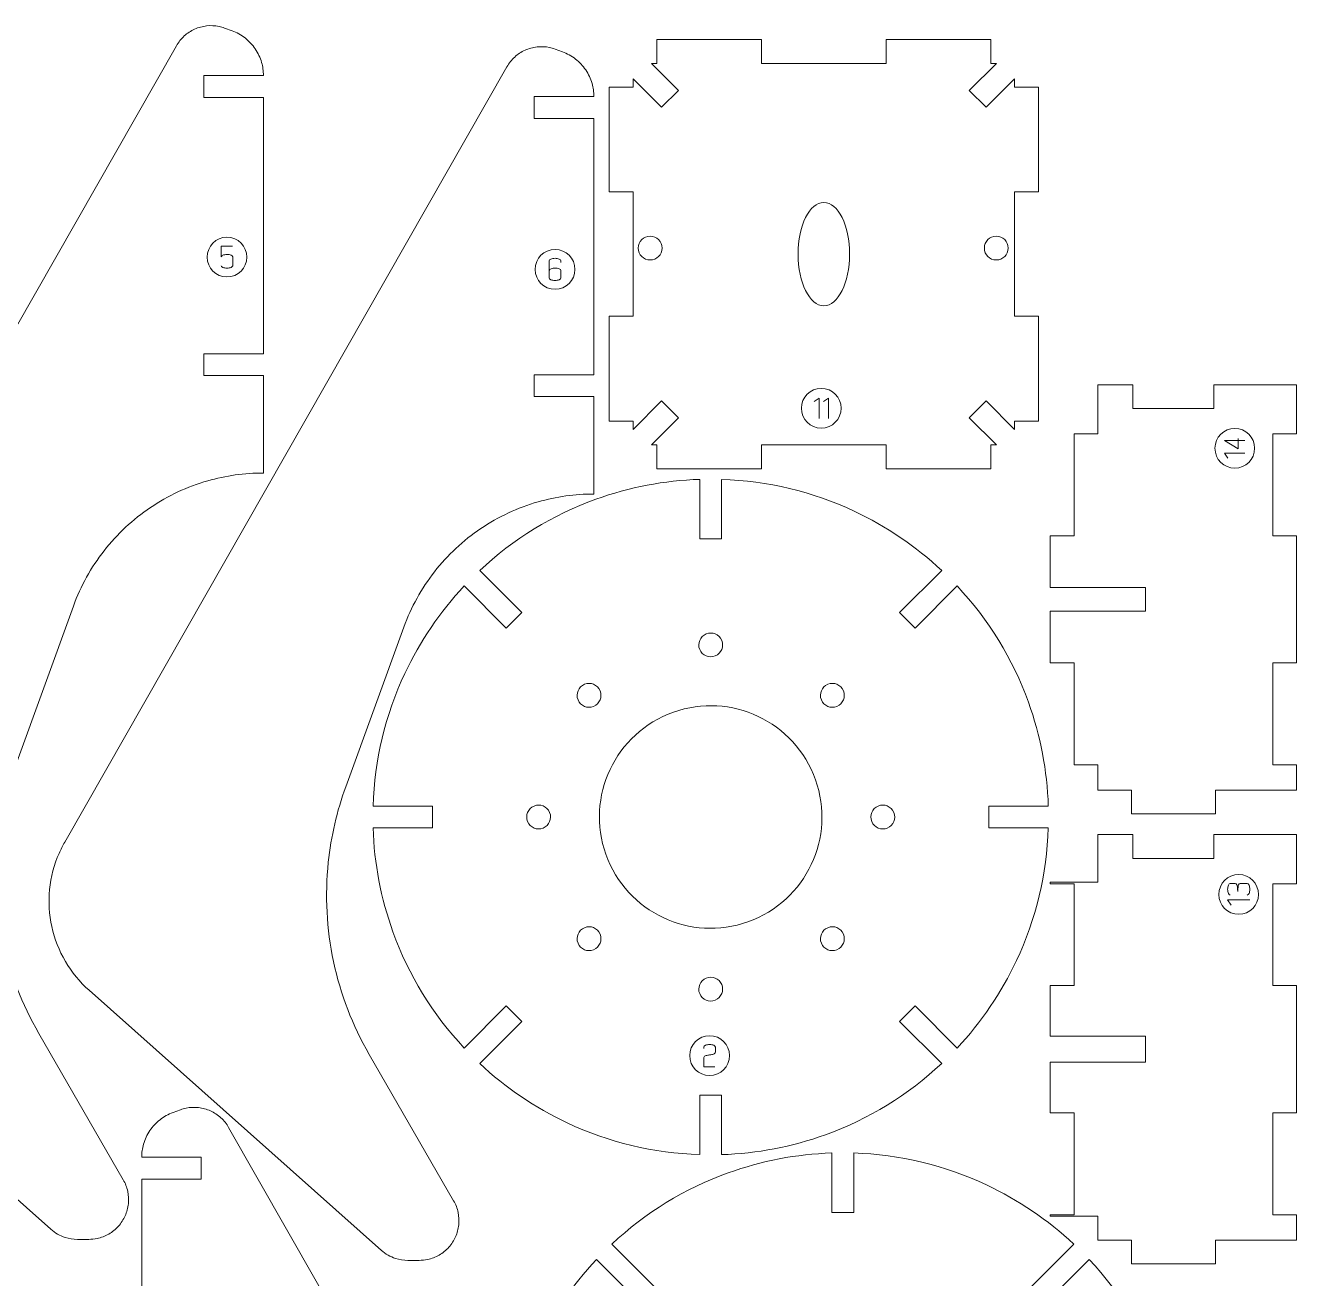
# Model space of a CAD drawing. Header units: inches. Extents: x -185 to 634, y 30 to 850.
# Drawn here: x 181 to 634.4, y 403.6 to 850.5 of the extents above; entities that cross this region are included whole.
import ezdxf

# ---------------------------------------------------------------- set-up
doc = ezdxf.new("R2010")
doc.units = ezdxf.units.IN
doc.header["$MEASUREMENT"] = 0
doc.layers.add('_U+00CD_U+00BC_U+00B2_U+00E3 1', color=7, linetype='Continuous')

msp = doc.modelspace()

# ---------------------------------------------------------------- linework, layer by layer
at = {"layer": '_U+00CD_U+00BC_U+00B2_U+00E3 1', "color": 7, "lineweight": 18, "true_color": 0xffffff}
for points in [[(406.24, 836.95), (406.24, 845.46), (443.59, 845.46), (443.59, 836.95), (487.95, 836.95), (487.95, 845.46), (525.3, 845.46), (525.3, 836.95), (527.29, 836.95), (517.63, 827.3), (523.65, 821.29), (533.8, 831.44), (533.8, 828.45), (542.31, 828.45), (542.31, 791.1), (533.8, 791.1), (533.8, 746.74), (542.31, 746.74), (542.31, 709.39), (533.8, 709.39), (533.8, 706.4), (523.65, 716.56), (517.63, 710.54), (527.29, 700.89), (525.3, 700.89), (525.3, 692.39), (487.95, 692.39), (487.95, 700.89), (443.59, 700.89), (443.59, 692.39), (406.24, 692.39), (406.24, 700.89), (404.25, 700.89), (413.91, 710.54), (407.89, 716.56), (397.74, 706.4), (397.74, 709.39), (389.23, 709.39), (389.23, 746.74), (397.74, 746.74), (397.74, 791.1), (389.23, 791.1), (389.23, 828.45), (397.74, 828.45), (397.74, 831.44), (407.89, 821.29), (413.91, 827.3), (404.25, 836.95), (406.24, 836.95)], [(563.5, 722.35), (575.95, 722.35), (575.95, 713.85), (604.91, 713.85), (604.91, 722.35), (634.37, 722.35), (634.37, 704.85), (625.86, 704.85), (625.86, 668.49), (634.37, 668.49), (634.37, 623.14), (625.86, 623.14), (625.86, 586.78), (634.37, 586.78), (634.37, 577.78), (605.41, 577.78), (605.41, 569.28), (575.46, 569.28), (575.46, 577.78), (563.5, 577.78), (563.5, 586.78), (555, 586.78), (555, 623.14), (546.49, 623.14), (546.49, 641.56), (580.52, 641.56), (580.52, 650.07), (546.49, 650.07), (546.49, 668.49), (555, 668.49), (555, 704.85), (563.5, 704.85), (563.5, 722.35)], [(634.37, 508.03), (625.86, 508.03), (625.86, 544.38), (634.37, 544.38), (634.37, 561.88), (604.91, 561.88), (604.91, 553.38), (575.95, 553.38), (575.95, 561.88), (563.5, 561.88), (563.5, 544.88), (546.49, 544.88), (546.49, 544.38), (555, 544.38), (555, 508.03), (546.49, 508.03), (546.49, 489.96), (580.52, 489.96), (580.52, 480.74), (546.49, 480.74), (546.49, 462.67), (555, 462.67), (555, 426.32), (546.49, 426.32), (546.49, 425.82), (563.5, 425.82), (563.5, 417.32), (575.46, 417.32), (575.46, 408.81), (605.41, 408.81), (605.41, 417.32), (634.37, 417.32), (634.37, 426.32), (625.86, 426.32), (625.86, 462.67), (634.37, 462.67), (634.37, 508.03)]]:
    msp.add_lwpolyline(points, dxfattribs=at)
at = {"layer": '_U+00CD_U+00BC_U+00B2_U+00E3 1', "color": 116, "lineweight": 18, "true_color": 0x008837}
for points in [[(462.3, 716.38), (464.05, 717.59), (464.05, 710.32)], [(465.67, 716.38), (467.42, 717.59), (467.42, 710.32)], [(615.97, 702.49), (613.57, 702.49), (613.57, 703.17)], [(613.57, 702.49), (608.7, 702.49), (613.57, 699.51), (613.57, 702.49)], [(609.91, 696.14), (608.7, 697.89), (615.97, 697.89)], [(611.09, 536.69), (609.78, 538.58), (617.68, 538.58)]]:
    msp.add_lwpolyline(points, dxfattribs=at)
at = {"layer": '_U+00CD_U+00BC_U+00B2_U+00E3 1', "color": 7, "lineweight": 18, "true_color": 0xffffff}
for points, knots in [([(252.06, 849.54), (251.41, 849.77), (250.75, 849.96), (250.08, 850.1), (248.62, 850.4), (247.13, 850.47), (245.65, 850.31), (244.17, 850.14), (242.73, 849.75), (241.38, 849.14), (240.02, 848.52), (238.77, 847.71), (237.67, 846.7), (236.57, 845.7), (235.64, 844.54), (234.9, 843.24), (234.9, 843.24), (77.2, 566.72), (77.2, 566.72), (76.46, 565.42), (75.79, 564.09), (75.19, 562.72), (73.39, 558.62), (72.26, 554.3), (71.82, 549.85), (71.38, 545.4), (71.64, 540.94), (72.6, 536.57), (73.55, 532.2), (75.18, 528.04), (77.44, 524.18), (79.7, 520.32), (82.53, 516.86), (85.87, 513.89), (85.87, 513.89), (190.14, 421.14), (190.14, 421.14), (191.61, 419.83), (193.31, 418.86), (195.18, 418.25), (196.6, 417.79), (198.07, 417.56), (199.56, 417.56), (199.56, 417.56), (203.63, 417.56), (203.63, 417.56), (204.63, 417.56), (205.61, 417.66), (206.58, 417.87), (208.04, 418.17), (209.43, 418.71), (210.72, 419.45), (212.01, 420.2), (213.17, 421.14), (214.17, 422.24), (215.16, 423.35), (215.98, 424.6), (216.58, 425.96), (217.19, 427.33), (217.57, 428.76), (217.73, 430.25), (217.89, 431.73), (217.81, 433.22), (217.5, 434.68), (217.19, 436.13), (216.65, 437.52), (215.91, 438.82), (215.91, 438.82), (185.78, 491), (185.78, 491), (179.82, 501.33), (175.54, 512.46), (173.06, 524.12), (170.59, 535.78), (169.96, 547.69), (171.21, 559.55), (172.18, 568.75), (174.26, 577.78), (177.43, 586.48), (177.43, 586.48), (198.15, 643.41), (198.15, 643.41), (200.74, 650.53), (204.42, 657.16), (209.08, 663.14), (213.75, 669.11), (219.3, 674.29), (225.59, 678.53), (231.87, 682.77), (238.74, 685.97), (246.03, 688.06), (252.51, 689.92), (259.18, 690.85), (265.91, 690.85), (265.91, 690.85), (265.91, 725.58), (265.91, 725.58), (265.91, 725.58), (244.65, 725.58), (244.65, 725.58), (244.65, 725.58), (244.65, 733.37), (244.65, 733.37), (244.65, 733.37), (265.91, 733.37), (265.91, 733.37), (265.91, 733.37), (265.91, 824.79), (265.91, 824.79), (265.91, 824.79), (244.65, 824.79), (244.65, 824.79), (244.65, 824.79), (244.65, 832.59), (244.65, 832.59), (244.65, 832.59), (265.91, 832.59), (265.91, 832.59), (265.91, 834.18), (265.69, 835.75), (265.25, 837.28), (264.76, 838.99), (264, 840.62), (263, 842.1), (262, 843.58), (260.78, 844.89), (259.37, 845.99), (257.96, 847.09), (256.4, 847.96), (254.72, 848.57), (254.72, 848.57), (252.06, 849.54), (252.06, 849.54)], [0, 0, 0, 0, 1, 1, 1, 2, 2, 2, 3, 3, 3, 4, 4, 4, 5, 5, 5, 6, 6, 6, 7, 7, 7, 8, 8, 8, 9, 9, 9, 10, 10, 10, 11, 11, 11, 12, 12, 12, 13, 13, 13, 14, 14, 14, 15, 15, 15, 16, 16, 16, 17, 17, 17, 18, 18, 18, 19, 19, 19, 20, 20, 20, 21, 21, 21, 22, 22, 22, 23, 23, 23, 24, 24, 24, 25, 25, 25, 26, 26, 26, 27, 27, 27, 28, 28, 28, 29, 29, 29, 30, 30, 30, 31, 31, 31, 32, 32, 32, 33, 33, 33, 34, 34, 34, 35, 35, 35, 36, 36, 36, 37, 37, 37, 38, 38, 38, 39, 39, 39, 40, 40, 40, 41, 41, 41, 42, 42, 42, 43, 43, 43, 44, 44, 44, 44]), ([(369.9, 842.04), (369.25, 842.28), (368.59, 842.46), (367.92, 842.6), (366.46, 842.91), (364.97, 842.98), (363.49, 842.81), (362.01, 842.65), (360.57, 842.25), (359.22, 841.64), (357.86, 841.03), (356.61, 840.21), (355.51, 839.21), (354.41, 838.2), (353.48, 837.04), (352.74, 835.75), (352.74, 835.75), (195.04, 559.23), (195.04, 559.23), (194.3, 557.93), (193.63, 556.59), (193.03, 555.22), (191.23, 551.13), (190.1, 546.8), (189.66, 542.35), (189.22, 537.9), (189.48, 533.44), (190.44, 529.07), (191.39, 524.7), (193.02, 520.54), (195.28, 516.68), (197.54, 512.82), (200.37, 509.37), (203.71, 506.39), (203.71, 506.39), (307.98, 413.64), (307.98, 413.64), (309.45, 412.34), (311.15, 411.36), (313.02, 410.75), (314.44, 410.29), (315.91, 410.06), (317.4, 410.06), (317.4, 410.06), (321.47, 410.06), (321.47, 410.06), (322.47, 410.06), (323.45, 410.16), (324.42, 410.37), (325.88, 410.68), (327.27, 411.21), (328.56, 411.96), (329.85, 412.7), (331.01, 413.64), (332.01, 414.75), (333, 415.86), (333.82, 417.11), (334.42, 418.47), (335.03, 419.83), (335.41, 421.27), (335.57, 422.75), (335.73, 424.23), (335.65, 425.72), (335.34, 427.18), (335.03, 428.64), (334.49, 430.03), (333.75, 431.32), (333.75, 431.32), (303.62, 483.51), (303.62, 483.51), (297.66, 493.83), (293.38, 504.96), (290.91, 516.62), (288.43, 528.29), (287.8, 540.19), (289.05, 552.05), (290.02, 561.26), (292.1, 570.28), (295.27, 578.98), (295.27, 578.98), (315.99, 635.91), (315.99, 635.91), (318.58, 643.03), (322.26, 649.67), (326.92, 655.64), (331.59, 661.62), (337.14, 666.79), (343.43, 671.03), (349.71, 675.27), (356.58, 678.47), (363.87, 680.57), (370.35, 682.42), (377.02, 683.36), (383.75, 683.36), (383.75, 683.36), (383.75, 718.08), (383.75, 718.08), (383.75, 718.08), (362.49, 718.08), (362.49, 718.08), (362.49, 718.08), (362.49, 725.88), (362.49, 725.88), (362.49, 725.88), (383.75, 725.88), (383.75, 725.88), (383.75, 725.88), (383.75, 817.3), (383.75, 817.3), (383.75, 817.3), (362.49, 817.3), (362.49, 817.3), (362.49, 817.3), (362.49, 825.09), (362.49, 825.09), (362.49, 825.09), (383.75, 825.09), (383.75, 825.09), (383.75, 826.68), (383.53, 828.25), (383.09, 829.78), (382.6, 831.5), (381.84, 833.12), (380.84, 834.6), (379.84, 836.08), (378.62, 837.39), (377.21, 838.49), (375.81, 839.59), (374.24, 840.46), (372.56, 841.07), (372.56, 841.07), (369.9, 842.04), (369.9, 842.04)], [0, 0, 0, 0, 1, 1, 1, 2, 2, 2, 3, 3, 3, 4, 4, 4, 5, 5, 5, 6, 6, 6, 7, 7, 7, 8, 8, 8, 9, 9, 9, 10, 10, 10, 11, 11, 11, 12, 12, 12, 13, 13, 13, 14, 14, 14, 15, 15, 15, 16, 16, 16, 17, 17, 17, 18, 18, 18, 19, 19, 19, 20, 20, 20, 21, 21, 21, 22, 22, 22, 23, 23, 23, 24, 24, 24, 25, 25, 25, 26, 26, 26, 27, 27, 27, 28, 28, 28, 29, 29, 29, 30, 30, 30, 31, 31, 31, 32, 32, 32, 33, 33, 33, 34, 34, 34, 35, 35, 35, 36, 36, 36, 37, 37, 37, 38, 38, 38, 39, 39, 39, 40, 40, 40, 41, 41, 41, 42, 42, 42, 43, 43, 43, 44, 44, 44, 44]), ([(456.56, 768.92), (456.56, 779.1), (460.68, 787.35), (465.77, 787.35), (470.86, 787.35), (474.98, 779.1), (474.98, 768.92), (474.98, 758.75), (470.86, 750.5), (465.77, 750.5), (460.68, 750.5), (456.56, 758.75), (456.56, 768.92)], [0, 0, 0, 0, 1, 1, 1, 2, 2, 2, 3, 3, 3, 4, 4, 4, 4]), ([(399.58, 771.08), (399.58, 773.42), (401.48, 775.33), (403.83, 775.33), (406.18, 775.33), (408.09, 773.42), (408.09, 771.08), (408.09, 768.73), (406.18, 766.82), (403.83, 766.82), (401.48, 766.82), (399.58, 768.73), (399.58, 771.08)], [0, 0, 0, 0, 1, 1, 1, 2, 2, 2, 3, 3, 3, 4, 4, 4, 4]), ([(523.03, 771.08), (523.03, 773.42), (524.93, 775.33), (527.28, 775.33), (529.63, 775.33), (531.53, 773.42), (531.53, 771.08), (531.53, 768.73), (529.63, 766.82), (527.28, 766.82), (524.93, 766.82), (523.03, 768.73), (523.03, 771.08)], [0, 0, 0, 0, 1, 1, 1, 2, 2, 2, 3, 3, 3, 4, 4, 4, 4]), ([(305.01, 564.28), (305.41, 551.62), (307.8, 539.17), (312.1, 527.26), (317.69, 511.8), (326.27, 497.78), (337.52, 485.79), (337.52, 485.79), (352.5, 500.78), (352.5, 500.78), (352.5, 500.78), (358.02, 495.26), (358.02, 495.26), (358.02, 495.26), (343.03, 480.28), (343.03, 480.28), (352.27, 471.61), (362.76, 464.5), (374.22, 459.12), (389.1, 452.13), (405.09, 448.3), (421.52, 447.77), (421.52, 447.77), (421.52, 468.96), (421.52, 468.96), (421.52, 468.96), (429.31, 468.96), (429.31, 468.96), (429.31, 468.96), (429.31, 447.77), (429.31, 447.77), (441.97, 448.18), (454.41, 450.56), (466.33, 454.86), (481.79, 460.45), (495.81, 469.03), (507.8, 480.28), (507.8, 480.28), (492.81, 495.26), (492.81, 495.26), (492.81, 495.26), (498.32, 500.78), (498.32, 500.78), (498.32, 500.78), (513.31, 485.79), (513.31, 485.79), (521.98, 495.03), (529.09, 505.52), (534.47, 516.98), (541.45, 531.86), (545.29, 547.85), (545.82, 564.28), (545.82, 564.28), (524.63, 564.28), (524.63, 564.28), (524.63, 564.28), (524.63, 572.07), (524.63, 572.07), (524.63, 572.07), (545.82, 572.07), (545.82, 572.07), (545.41, 584.73), (543.03, 597.18), (538.73, 609.09), (533.14, 624.55), (524.55, 638.57), (513.31, 650.56), (513.31, 650.56), (498.32, 635.57), (498.32, 635.57), (498.32, 635.57), (492.81, 641.08), (492.81, 641.08), (492.81, 641.08), (507.8, 656.07), (507.8, 656.07), (498.56, 664.74), (488.07, 671.85), (476.61, 677.23), (461.73, 684.21), (445.74, 688.05), (429.31, 688.58), (429.31, 688.58), (429.31, 667.39), (429.31, 667.39), (429.31, 667.39), (421.52, 667.39), (421.52, 667.39), (421.52, 667.39), (421.52, 688.58), (421.52, 688.58), (408.86, 688.17), (396.41, 685.79), (384.5, 681.49), (369.04, 675.9), (355.02, 667.31), (343.03, 656.07), (343.03, 656.07), (358.02, 641.08), (358.02, 641.08), (358.02, 641.08), (352.5, 635.57), (352.5, 635.57), (352.5, 635.57), (337.52, 650.56), (337.52, 650.56), (328.85, 641.32), (321.74, 630.83), (316.36, 619.37), (309.37, 604.49), (305.54, 588.5), (305.01, 572.07), (305.01, 572.07), (326.2, 572.07), (326.2, 572.07), (326.2, 572.07), (326.2, 564.28), (326.2, 564.28), (326.2, 564.28), (305.01, 564.28), (305.01, 564.28)], [0, 0, 0, 0, 1, 1, 1, 2, 2, 2, 3, 3, 3, 4, 4, 4, 5, 5, 5, 6, 6, 6, 7, 7, 7, 8, 8, 8, 9, 9, 9, 10, 10, 10, 11, 11, 11, 12, 12, 12, 13, 13, 13, 14, 14, 14, 15, 15, 15, 16, 16, 16, 17, 17, 17, 18, 18, 18, 19, 19, 19, 20, 20, 20, 21, 21, 21, 22, 22, 22, 23, 23, 23, 24, 24, 24, 25, 25, 25, 26, 26, 26, 27, 27, 27, 28, 28, 28, 29, 29, 29, 30, 30, 30, 31, 31, 31, 32, 32, 32, 33, 33, 33, 34, 34, 34, 35, 35, 35, 36, 36, 36, 37, 37, 37, 38, 38, 38, 39, 39, 39, 40, 40, 40, 40]), ([(421.49, 627.91), (420.59, 630.08), (421.62, 632.57), (423.79, 633.47), (425.96, 634.37), (428.44, 633.34), (429.34, 631.17), (430.24, 629), (429.21, 626.51), (427.04, 625.61), (424.87, 624.71), (422.38, 625.74), (421.49, 627.91)], [0, 0, 0, 0, 1, 1, 1, 2, 2, 2, 3, 3, 3, 4, 4, 4, 4]), ([(378.1, 609.94), (377.2, 612.11), (378.23, 614.6), (380.4, 615.49), (382.57, 616.39), (385.05, 615.36), (385.95, 613.19), (386.85, 611.02), (385.82, 608.54), (383.65, 607.64), (381.48, 606.74), (378.99, 607.77), (378.1, 609.94)], [0, 0, 0, 0, 1, 1, 1, 2, 2, 2, 3, 3, 3, 4, 4, 4, 4]), ([(388.75, 552.99), (380.36, 573.24), (389.98, 596.45), (410.23, 604.84), (430.48, 613.23), (453.69, 603.61), (462.08, 583.36), (470.47, 563.11), (460.85, 539.9), (440.6, 531.51), (420.35, 523.12), (397.14, 532.74), (388.75, 552.99)], [0, 0, 0, 0, 1, 1, 1, 2, 2, 2, 3, 3, 3, 4, 4, 4, 4]), ([(464.88, 609.94), (463.98, 612.11), (465.01, 614.6), (467.18, 615.49), (469.35, 616.39), (471.83, 615.36), (472.73, 613.19), (473.63, 611.02), (472.6, 608.54), (470.43, 607.64), (468.26, 606.74), (465.78, 607.77), (464.88, 609.94)], [0, 0, 0, 0, 1, 1, 1, 2, 2, 2, 3, 3, 3, 4, 4, 4, 4]), ([(360.12, 566.55), (359.22, 568.72), (360.25, 571.2), (362.42, 572.1), (364.59, 573), (367.08, 571.97), (367.98, 569.8), (368.88, 567.63), (367.85, 565.15), (365.68, 564.25), (363.51, 563.35), (361.02, 564.38), (360.12, 566.55)], [0, 0, 0, 0, 1, 1, 1, 2, 2, 2, 3, 3, 3, 4, 4, 4, 4]), ([(482.85, 566.55), (481.95, 568.72), (482.98, 571.2), (485.15, 572.1), (487.32, 573), (489.81, 571.97), (490.71, 569.8), (491.61, 567.63), (490.58, 565.15), (488.41, 564.25), (486.24, 563.35), (483.75, 564.38), (482.85, 566.55)], [0, 0, 0, 0, 1, 1, 1, 2, 2, 2, 3, 3, 3, 4, 4, 4, 4]), ([(378.1, 523.16), (377.2, 525.33), (378.23, 527.81), (380.4, 528.71), (382.57, 529.61), (385.05, 528.58), (385.95, 526.41), (386.85, 524.24), (385.82, 521.75), (383.65, 520.86), (381.48, 519.96), (378.99, 520.99), (378.1, 523.16)], [0, 0, 0, 0, 1, 1, 1, 2, 2, 2, 3, 3, 3, 4, 4, 4, 4]), ([(464.88, 523.16), (463.98, 525.33), (465.01, 527.81), (467.18, 528.71), (469.35, 529.61), (471.84, 528.58), (472.73, 526.41), (473.63, 524.24), (472.6, 521.75), (470.43, 520.86), (468.26, 519.96), (465.78, 520.99), (464.88, 523.16)], [0, 0, 0, 0, 1, 1, 1, 2, 2, 2, 3, 3, 3, 4, 4, 4, 4]), ([(421.49, 505.18), (420.59, 507.35), (421.62, 509.84), (423.79, 510.74), (425.96, 511.64), (428.44, 510.61), (429.34, 508.44), (430.24, 506.27), (429.21, 503.78), (427.04, 502.88), (424.87, 501.98), (422.38, 503.01), (421.49, 505.18)], [0, 0, 0, 0, 1, 1, 1, 2, 2, 2, 3, 3, 3, 4, 4, 4, 4]), ([(112.21, 465.37), (112.85, 465.61), (113.51, 465.79), (114.18, 465.93), (115.64, 466.24), (117.13, 466.31), (118.61, 466.14), (120.09, 465.98), (121.53, 465.59), (122.89, 464.97), (124.25, 464.36), (125.49, 463.54), (126.59, 462.54), (127.7, 461.53), (128.63, 460.37), (129.37, 459.08), (129.37, 459.08), (287.06, 182.56), (287.06, 182.56), (287.8, 181.26), (288.48, 179.92), (289.08, 178.55), (290.87, 174.46), (292, 170.13), (292.44, 165.68), (292.88, 161.23), (292.62, 156.77), (291.66, 152.4), (290.71, 148.04), (289.08, 143.87), (286.82, 140.01), (284.56, 136.15), (281.73, 132.7), (278.39, 129.72), (278.39, 129.72), (174.12, 36.97), (174.12, 36.97), (172.66, 35.67), (170.95, 34.69), (169.08, 34.08), (167.67, 33.62), (166.19, 33.39), (164.7, 33.39), (164.7, 33.39), (160.63, 33.39), (160.63, 33.39), (159.64, 33.39), (158.65, 33.49), (157.68, 33.7), (156.22, 34.01), (154.83, 34.54), (153.54, 35.29), (152.25, 36.03), (151.09, 36.97), (150.1, 38.08), (149.1, 39.19), (148.29, 40.44), (147.68, 41.8), (147.07, 43.16), (146.69, 44.6), (146.53, 46.08), (146.38, 47.56), (146.46, 49.05), (146.77, 50.51), (147.08, 51.97), (147.61, 53.36), (148.35, 54.65), (148.35, 54.65), (178.48, 106.84), (178.48, 106.84), (184.45, 117.16), (188.72, 128.29), (191.2, 139.96), (193.68, 151.62), (194.3, 163.52), (193.05, 175.38), (192.09, 184.59), (190, 193.61), (186.84, 202.31), (186.84, 202.31), (166.12, 259.24), (166.12, 259.24), (163.52, 266.37), (159.85, 273), (155.18, 278.97), (150.51, 284.95), (144.96, 290.12), (138.68, 294.36), (132.39, 298.6), (125.52, 301.81), (118.23, 303.9), (111.76, 305.75), (105.09, 306.69), (98.35, 306.69), (98.35, 306.69), (98.35, 341.41), (98.35, 341.41), (98.35, 341.41), (119.61, 341.41), (119.61, 341.41), (119.61, 341.41), (119.61, 349.21), (119.61, 349.21), (119.61, 349.21), (98.35, 349.21), (98.35, 349.21), (98.35, 349.21), (98.35, 440.63), (98.35, 440.63), (98.35, 440.63), (119.61, 440.63), (119.61, 440.63), (119.61, 440.63), (119.61, 448.42), (119.61, 448.42), (119.61, 448.42), (98.35, 448.42), (98.35, 448.42), (98.35, 450.01), (98.57, 451.58), (99.01, 453.11), (99.5, 454.83), (100.26, 456.45), (101.26, 457.93), (102.26, 459.42), (103.48, 460.72), (104.89, 461.82), (106.3, 462.93), (107.86, 463.79), (109.54, 464.4), (109.54, 464.4), (112.21, 465.37), (112.21, 465.37)], [0, 0, 0, 0, 1, 1, 1, 2, 2, 2, 3, 3, 3, 4, 4, 4, 5, 5, 5, 6, 6, 6, 7, 7, 7, 8, 8, 8, 9, 9, 9, 10, 10, 10, 11, 11, 11, 12, 12, 12, 13, 13, 13, 14, 14, 14, 15, 15, 15, 16, 16, 16, 17, 17, 17, 18, 18, 18, 19, 19, 19, 20, 20, 20, 21, 21, 21, 22, 22, 22, 23, 23, 23, 24, 24, 24, 25, 25, 25, 26, 26, 26, 27, 27, 27, 28, 28, 28, 29, 29, 29, 30, 30, 30, 31, 31, 31, 32, 32, 32, 33, 33, 33, 34, 34, 34, 35, 35, 35, 36, 36, 36, 37, 37, 37, 38, 38, 38, 39, 39, 39, 40, 40, 40, 41, 41, 41, 42, 42, 42, 43, 43, 43, 44, 44, 44, 44]), ([(236.34, 463.78), (236.99, 464.01), (237.65, 464.2), (238.32, 464.34), (239.78, 464.64), (241.27, 464.71), (242.75, 464.54), (244.23, 464.38), (245.67, 463.99), (247.03, 463.37), (248.38, 462.76), (249.63, 461.94), (250.73, 460.94), (251.83, 459.94), (252.77, 458.77), (253.5, 457.48), (253.5, 457.48), (411.2, 180.96), (411.2, 180.96), (411.94, 179.66), (412.61, 178.32), (413.21, 176.96), (415.01, 172.86), (416.14, 168.53), (416.58, 164.08), (417.02, 159.64), (416.76, 155.17), (415.8, 150.8), (414.85, 146.44), (413.22, 142.27), (410.96, 138.41), (408.7, 134.56), (405.87, 131.1), (402.53, 128.13), (402.53, 128.13), (298.26, 35.38), (298.26, 35.38), (296.79, 34.07), (295.09, 33.09), (293.22, 32.49), (291.8, 32.02), (290.33, 31.79), (288.84, 31.79), (288.84, 31.79), (284.77, 31.79), (284.77, 31.79), (283.78, 31.79), (282.79, 31.9), (281.82, 32.1), (280.36, 32.41), (278.97, 32.95), (277.68, 33.69), (276.39, 34.44), (275.23, 35.37), (274.23, 36.48), (273.24, 37.59), (272.43, 38.84), (271.82, 40.2), (271.21, 41.56), (270.83, 43), (270.67, 44.48), (270.52, 45.97), (270.59, 47.45), (270.9, 48.91), (271.21, 50.37), (271.75, 51.76), (272.49, 53.05), (272.49, 53.05), (302.62, 105.24), (302.62, 105.24), (308.58, 115.56), (312.86, 126.69), (315.34, 138.36), (317.81, 150.02), (318.44, 161.93), (317.19, 173.78), (316.22, 182.99), (314.14, 192.01), (310.98, 200.71), (310.98, 200.71), (290.25, 257.64), (290.25, 257.64), (287.66, 264.77), (283.99, 271.4), (279.32, 277.37), (274.65, 283.35), (269.1, 288.52), (262.82, 292.76), (256.53, 297), (249.66, 300.21), (242.37, 302.3), (235.89, 304.15), (229.22, 305.09), (222.49, 305.09), (222.49, 305.09), (222.49, 339.82), (222.49, 339.82), (222.49, 339.82), (243.75, 339.82), (243.75, 339.82), (243.75, 339.82), (243.75, 347.61), (243.75, 347.61), (243.75, 347.61), (222.49, 347.61), (222.49, 347.61), (222.49, 347.61), (222.49, 439.03), (222.49, 439.03), (222.49, 439.03), (243.75, 439.03), (243.75, 439.03), (243.75, 439.03), (243.75, 446.82), (243.75, 446.82), (243.75, 446.82), (222.49, 446.82), (222.49, 446.82), (222.49, 448.41), (222.71, 449.98), (223.15, 451.51), (223.64, 453.23), (224.4, 454.85), (225.4, 456.33), (226.4, 457.82), (227.62, 459.12), (229.03, 460.23), (230.44, 461.33), (232, 462.19), (233.68, 462.81), (233.68, 462.81), (236.34, 463.78), (236.34, 463.78)], [0, 0, 0, 0, 1, 1, 1, 2, 2, 2, 3, 3, 3, 4, 4, 4, 5, 5, 5, 6, 6, 6, 7, 7, 7, 8, 8, 8, 9, 9, 9, 10, 10, 10, 11, 11, 11, 12, 12, 12, 13, 13, 13, 14, 14, 14, 15, 15, 15, 16, 16, 16, 17, 17, 17, 18, 18, 18, 19, 19, 19, 20, 20, 20, 21, 21, 21, 22, 22, 22, 23, 23, 23, 24, 24, 24, 25, 25, 25, 26, 26, 26, 27, 27, 27, 28, 28, 28, 29, 29, 29, 30, 30, 30, 31, 31, 31, 32, 32, 32, 33, 33, 33, 34, 34, 34, 35, 35, 35, 36, 36, 36, 37, 37, 37, 38, 38, 38, 39, 39, 39, 40, 40, 40, 41, 41, 41, 42, 42, 42, 43, 43, 43, 44, 44, 44, 44]), ([(352.13, 324.05), (352.54, 311.39), (354.92, 298.95), (359.22, 287.03), (364.81, 271.57), (373.4, 257.56), (384.64, 245.56), (384.64, 245.56), (399.63, 260.55), (399.63, 260.55), (399.63, 260.55), (405.14, 255.04), (405.14, 255.04), (405.14, 255.04), (390.15, 240.05), (390.15, 240.05), (399.39, 231.39), (409.88, 224.28), (421.34, 218.89), (436.22, 211.91), (452.21, 208.07), (468.64, 207.54), (468.64, 207.54), (468.64, 228.74), (468.64, 228.74), (468.64, 228.74), (476.43, 228.74), (476.43, 228.74), (476.43, 228.74), (476.43, 207.54), (476.43, 207.54), (489.09, 207.95), (501.54, 210.33), (513.45, 214.64), (528.91, 220.22), (542.93, 228.81), (554.92, 240.05), (554.92, 240.05), (539.93, 255.04), (539.93, 255.04), (539.93, 255.04), (545.45, 260.55), (545.45, 260.55), (545.45, 260.55), (560.43, 245.56), (560.43, 245.56), (569.1, 254.8), (576.21, 265.29), (581.59, 276.76), (588.58, 291.64), (592.41, 307.62), (592.94, 324.05), (592.94, 324.05), (571.75, 324.05), (571.75, 324.05), (571.75, 324.05), (571.75, 331.85), (571.75, 331.85), (571.75, 331.85), (592.94, 331.85), (592.94, 331.85), (592.53, 344.51), (590.15, 356.95), (585.85, 368.86), (580.26, 384.33), (571.68, 398.34), (560.43, 410.33), (560.43, 410.33), (545.45, 395.35), (545.45, 395.35), (545.45, 395.35), (539.93, 400.86), (539.93, 400.86), (539.93, 400.86), (554.92, 415.85), (554.92, 415.85), (545.68, 424.51), (535.19, 431.62), (523.73, 437), (508.85, 443.99), (492.86, 447.83), (476.43, 448.36), (476.43, 448.36), (476.43, 427.16), (476.43, 427.16), (476.43, 427.16), (468.64, 427.16), (468.64, 427.16), (468.64, 427.16), (468.64, 448.36), (468.64, 448.36), (455.98, 447.95), (443.53, 445.56), (431.62, 441.26), (416.16, 435.68), (402.14, 427.09), (390.15, 415.85), (390.15, 415.85), (405.14, 400.86), (405.14, 400.86), (405.14, 400.86), (399.63, 395.35), (399.63, 395.35), (399.63, 395.35), (384.64, 410.33), (384.64, 410.33), (375.97, 401.09), (368.86, 390.61), (363.48, 379.14), (356.5, 364.26), (352.66, 348.28), (352.13, 331.85), (352.13, 331.85), (373.32, 331.85), (373.32, 331.85), (373.32, 331.85), (373.32, 324.05), (373.32, 324.05), (373.32, 324.05), (352.13, 324.05), (352.13, 324.05)], [0, 0, 0, 0, 1, 1, 1, 2, 2, 2, 3, 3, 3, 4, 4, 4, 5, 5, 5, 6, 6, 6, 7, 7, 7, 8, 8, 8, 9, 9, 9, 10, 10, 10, 11, 11, 11, 12, 12, 12, 13, 13, 13, 14, 14, 14, 15, 15, 15, 16, 16, 16, 17, 17, 17, 18, 18, 18, 19, 19, 19, 20, 20, 20, 21, 21, 21, 22, 22, 22, 23, 23, 23, 24, 24, 24, 25, 25, 25, 26, 26, 26, 27, 27, 27, 28, 28, 28, 29, 29, 29, 30, 30, 30, 31, 31, 31, 32, 32, 32, 33, 33, 33, 34, 34, 34, 35, 35, 35, 36, 36, 36, 37, 37, 37, 38, 38, 38, 39, 39, 39, 40, 40, 40, 40])]:
    msp.add_open_spline(points, degree=3, knots=knots, dxfattribs=at)
at = {"layer": '_U+00CD_U+00BC_U+00B2_U+00E3 1', "color": 116, "lineweight": 18, "true_color": 0x008837}
for points, knots in [([(252.9, 774.93), (256.82, 774.93), (259.99, 771.76), (259.99, 767.85), (259.99, 763.93), (256.82, 760.76), (252.9, 760.76), (248.99, 760.76), (245.82, 763.93), (245.82, 767.85), (245.82, 771.76), (248.99, 774.93), (252.9, 774.93)], [0, 0, 0, 0, 1, 1, 1, 2, 2, 2, 3, 3, 3, 4, 4, 4, 4]), ([(250.85, 764.78), (250.85, 764.54), (251.04, 764.33), (251.43, 764.16), (251.83, 763.99), (252.32, 763.9), (252.9, 763.9), (253.49, 763.9), (253.98, 763.99), (254.37, 764.16), (254.76, 764.33), (254.96, 764.54), (254.96, 764.78), (254.96, 764.78), (254.96, 767.92), (254.96, 767.92), (254.96, 768.16), (254.76, 768.37), (254.37, 768.54), (253.98, 768.71), (253.49, 768.8), (252.9, 768.8), (252.37, 768.75), (251.96, 768.69), (251.67, 768.61), (251.38, 768.54), (251.11, 768.3), (250.85, 767.92), (250.85, 767.92), (250.85, 771.79), (250.85, 771.79), (250.85, 771.79), (254.82, 771.79), (254.82, 771.79)], [0, 0, 0, 0, 1, 1, 1, 2, 2, 2, 3, 3, 3, 4, 4, 4, 5, 5, 5, 6, 6, 6, 7, 7, 7, 8, 8, 8, 9, 9, 9, 10, 10, 10, 11, 11, 11, 11]), ([(369.9, 756.39), (373.8, 756.39), (376.99, 759.57), (376.99, 763.47), (376.99, 767.38), (373.8, 770.56), (369.9, 770.56), (366, 770.56), (362.81, 767.38), (362.81, 763.47), (362.81, 759.57), (366, 756.39), (369.9, 756.39)], [0, 0, 0, 0, 1, 1, 1, 2, 2, 2, 3, 3, 3, 4, 4, 4, 4]), ([(367.84, 763.07), (367.84, 763.07), (367.84, 766.54), (367.84, 766.54), (367.84, 766.78), (368.04, 766.99), (368.43, 767.16), (368.82, 767.33), (369.31, 767.42), (369.9, 767.42), (370.49, 767.42), (370.98, 767.33), (371.37, 767.16), (371.76, 766.99), (371.96, 766.78), (371.96, 766.54), (371.96, 766.54), (371.96, 765.9), (371.96, 765.9)], [0, 0, 0, 0, 1, 1, 1, 2, 2, 2, 3, 3, 3, 4, 4, 4, 5, 5, 5, 6, 6, 6, 6]), ([(367.84, 760.41), (367.84, 760.17), (368.04, 759.96), (368.43, 759.79), (368.82, 759.62), (369.31, 759.53), (369.9, 759.53), (370.49, 759.53), (370.98, 759.62), (371.37, 759.79), (371.76, 759.96), (371.96, 760.17), (371.96, 760.41), (371.96, 760.41), (371.96, 763.07), (371.96, 763.07), (371.96, 763.32), (371.76, 763.52), (371.37, 763.7), (370.98, 763.87), (370.49, 763.95), (369.9, 763.95), (369.48, 763.95), (369.03, 763.86), (368.56, 763.68), (368.08, 763.51), (367.84, 763.3), (367.84, 763.07), (367.84, 763.07), (367.84, 760.41), (367.84, 760.41)], [0, 0, 0, 0, 1, 1, 1, 2, 2, 2, 3, 3, 3, 4, 4, 4, 5, 5, 5, 6, 6, 6, 7, 7, 7, 8, 8, 8, 9, 9, 9, 10, 10, 10, 10]), ([(457.77, 713.96), (457.77, 717.87), (460.94, 721.04), (464.86, 721.04), (468.77, 721.04), (471.94, 717.87), (471.94, 713.96), (471.94, 710.04), (468.77, 706.87), (464.86, 706.87), (460.94, 706.87), (457.77, 710.04), (457.77, 713.96)], [0, 0, 0, 0, 1, 1, 1, 2, 2, 2, 3, 3, 3, 4, 4, 4, 4]), ([(612.34, 692.57), (608.42, 692.57), (605.25, 695.75), (605.25, 699.66), (605.25, 703.57), (608.42, 706.75), (612.34, 706.75), (616.25, 706.75), (619.42, 703.57), (619.42, 699.66), (619.42, 695.75), (616.25, 692.57), (612.34, 692.57)], [0, 0, 0, 0, 1, 1, 1, 2, 2, 2, 3, 3, 3, 4, 4, 4, 4]), ([(620.81, 540.57), (620.81, 544.48), (617.63, 547.66), (613.73, 547.66), (609.82, 547.66), (606.64, 544.48), (606.64, 540.57), (606.64, 536.67), (609.82, 533.49), (613.73, 533.49), (617.63, 533.49), (620.81, 536.67), (620.81, 540.57)], [0, 0, 0, 0, 1, 1, 1, 2, 2, 2, 3, 3, 3, 4, 4, 4, 4]), ([(616.8, 540.34), (617.04, 540.34), (617.25, 540.54), (617.42, 540.93), (617.59, 541.32), (617.68, 541.81), (617.68, 542.4), (617.68, 542.99), (617.59, 543.48), (617.42, 543.87), (617.25, 544.26), (617.04, 544.46), (616.8, 544.46), (616.8, 544.46), (614.22, 544.46), (614.22, 544.46), (614.02, 544.46), (613.84, 544.32), (613.69, 544.03), (613.54, 543.75), (613.43, 542.93), (613.38, 541.55), (613.3, 542.92), (613.2, 543.74), (613.08, 544.01), (612.97, 544.29), (612.78, 544.43), (612.52, 544.46), (612.52, 544.46), (610.67, 544.46), (610.67, 544.46), (610.43, 544.46), (610.22, 544.26), (610.05, 543.87), (609.88, 543.48), (609.79, 542.99), (609.79, 542.4), (609.79, 541.81), (609.88, 541.32), (610.05, 540.93), (610.22, 540.54), (610.43, 540.34), (610.67, 540.34)], [0, 0, 0, 0, 1, 1, 1, 2, 2, 2, 3, 3, 3, 4, 4, 4, 5, 5, 5, 6, 6, 6, 7, 7, 7, 8, 8, 8, 9, 9, 9, 10, 10, 10, 11, 11, 11, 12, 12, 12, 13, 13, 13, 14, 14, 14, 14]), ([(417.94, 483.08), (417.94, 486.99), (421.12, 490.17), (425.03, 490.17), (428.94, 490.17), (432.12, 486.99), (432.12, 483.08), (432.12, 479.17), (428.94, 475.99), (425.03, 475.99), (421.12, 475.99), (417.94, 479.17), (417.94, 483.08)], [0, 0, 0, 0, 1, 1, 1, 2, 2, 2, 3, 3, 3, 4, 4, 4, 4]), ([(422.98, 485.58), (422.98, 485.58), (422.98, 486.14), (422.98, 486.14), (422.98, 486.39), (423.18, 486.59), (423.57, 486.76), (423.96, 486.94), (424.45, 487.02), (425.04, 487.02), (425.62, 487.02), (426.11, 486.94), (426.51, 486.76), (426.9, 486.59), (427.09, 486.39), (427.09, 486.14), (427.09, 486.14), (427.09, 484.28), (427.09, 484.28), (427.09, 484), (426.86, 483.78), (426.39, 483.6), (426.2, 483.54), (426.01, 483.49), (425.82, 483.46), (425.63, 483.42), (425.35, 483.37), (424.98, 483.31), (424.78, 483.27), (424.59, 483.23), (424.39, 483.2), (424.2, 483.16), (423.99, 483.14), (423.78, 483.12), (423.26, 482.96), (422.99, 482.74), (422.97, 482.44), (422.97, 482.44), (422.97, 479.14), (422.97, 479.14), (422.97, 479.14), (426.88, 479.14), (426.88, 479.14)], [0, 0, 0, 0, 1, 1, 1, 2, 2, 2, 3, 3, 3, 4, 4, 4, 5, 5, 5, 6, 6, 6, 7, 7, 7, 8, 8, 8, 9, 9, 9, 10, 10, 10, 11, 11, 11, 12, 12, 12, 13, 13, 13, 14, 14, 14, 14])]:
    msp.add_open_spline(points, degree=3, knots=knots, dxfattribs=at)

doc.saveas('drawing.dxf')
